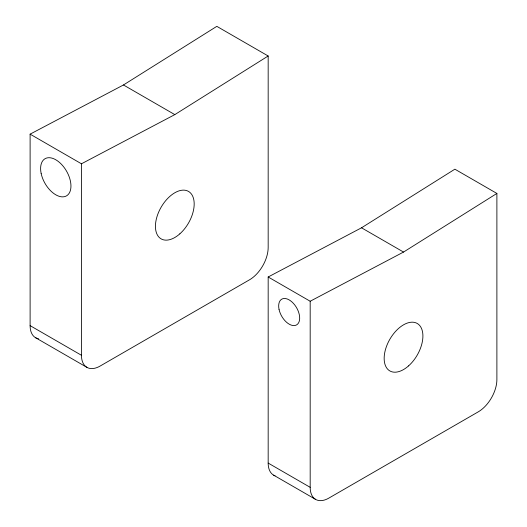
<?xml version="1.0" encoding="UTF-8"?>
<svg xmlns="http://www.w3.org/2000/svg" width="527" height="527" viewBox="0 0 527 527"><rect width="100%" height="100%" fill="white"/><g stroke="black" fill="none" stroke-linecap="round" stroke-linejoin="round"><path stroke-width="0.79" d="M123.463 84.972L216.821 26.35L268.171 55.994L268.171 247.479A26.403 15.243 -60 0 1 249.495 279.817L100.123 366.054A26.403 15.243 -60 0 1 81.454 355.277L30.111 325.633L30.111 134.148L123.463 84.972L174.812 114.616L268.171 55.994M361.522 227.802L454.88 169.187L496.889 193.442L496.889 379.532A26.403 15.243 -60 0 1 478.22 411.87L328.848 498.107A26.403 15.243 -60 0 1 310.179 487.33L268.171 463.075L268.171 276.985L361.522 227.802L403.537 252.058L496.889 193.442M30.111 134.148L81.454 163.792L174.812 114.616M268.171 276.985L310.179 301.24L403.537 252.058M35.579 337.721L86.922 367.365M273.638 475.163L315.647 499.418M310.179 301.24L310.179 487.33M81.454 163.792L81.454 355.277M38.563 338.795A26.403 15.243 -60 0 1 30.111 325.633M275.068 475.828A26.403 15.243 -60 0 1 268.171 463.075M41.126 173.35A21.455 12.391 60 0 0 66.507 195.866A21.455 12.391 60 0 0 59.709 162.626A21.455 12.391 60 0 0 41.126 173.35M179.826 233.85A27.397 15.817 -60 0 0 188.508 191.413A27.397 15.817 -60 0 0 156.097 220.154A27.397 15.817 -60 0 0 179.826 233.85M279.027 309.309A14.855 8.577 60 0 0 296.602 324.895A14.855 8.577 60 0 0 291.892 301.885A14.855 8.577 60 0 0 279.027 309.309M408.55 365.903A27.397 15.817 -60 0 0 417.232 323.466A27.397 15.817 -60 0 0 384.822 352.201A27.397 15.817 -60 0 0 408.55 365.903"/></g></svg>
